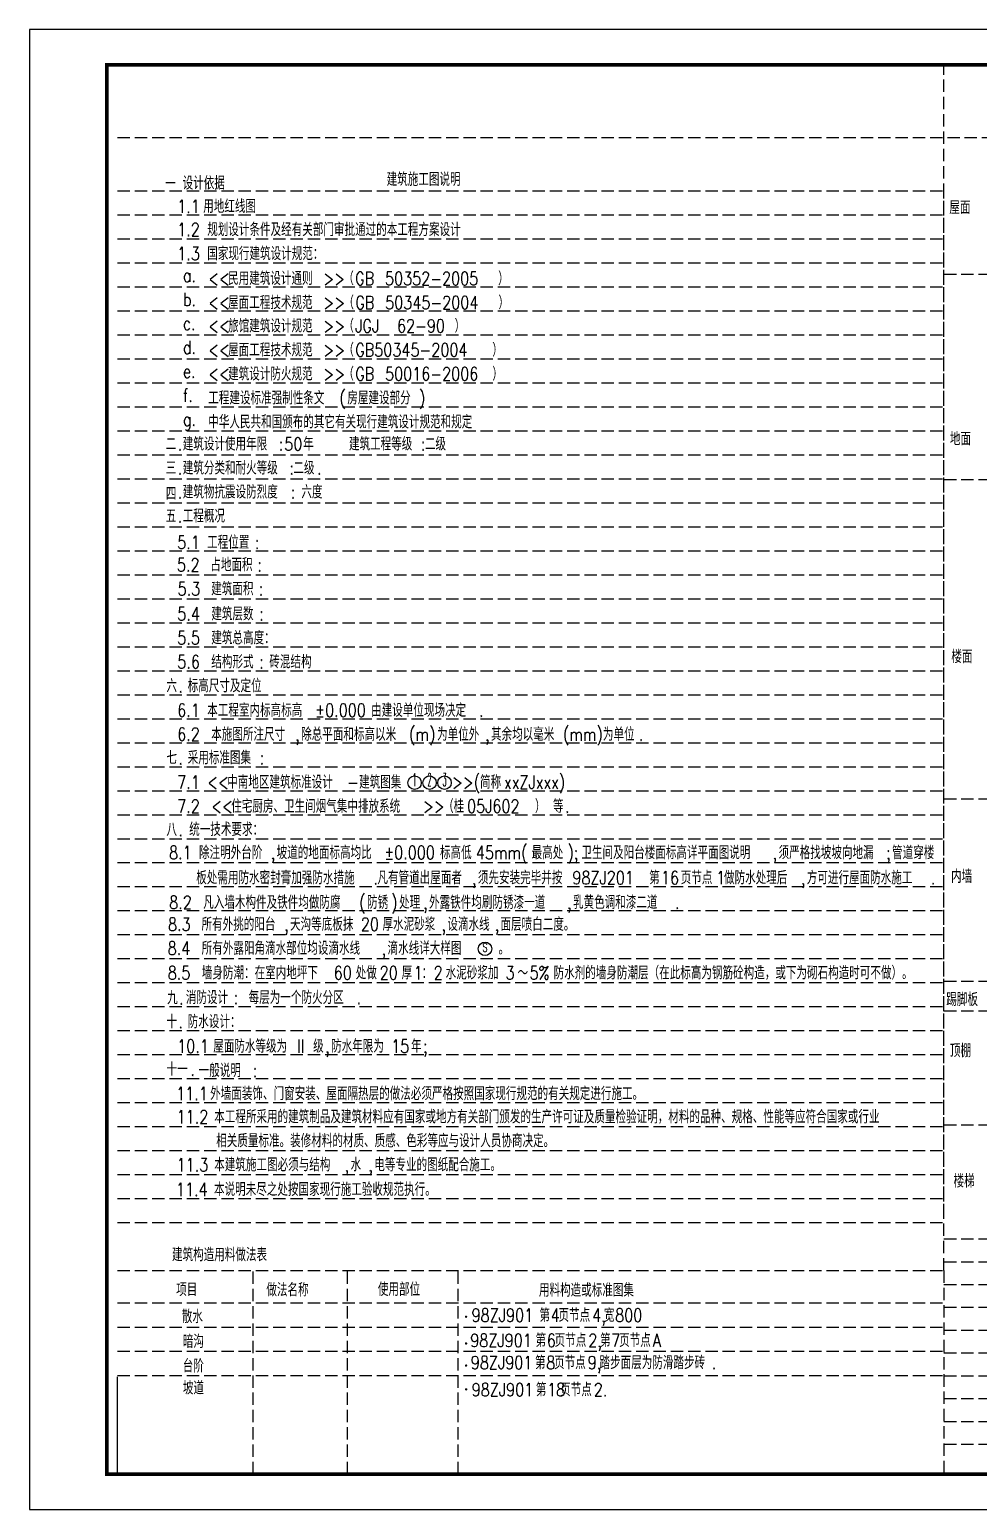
# Model space of a CAD drawing. Header units: millimetres. Extents: x -807114 to 558292, y -468455 to -61603.
# Drawn here: x -581212 to -562001, y -109080 to -79131 of the extents above; entities that cross this region are included whole.
import ezdxf
from ezdxf.enums import TextEntityAlignment as Align

# ---------------------------------------------------------------- set-up
doc = ezdxf.new("R2010")
doc.units = ezdxf.units.MM
doc.header["$LTSCALE"] = 1000
doc.linetypes.add('DASH', pattern=[0.35, 0.25, -0.1])
for name, color, linetype in [('PUB_TEXT', 3, 'Continuous'), ('PUB_TITLE', 4, 'Continuous'), ('YH图签', 7, 'Continuous'), ('标注1', 7, 'Continuous')]:
    doc.layers.add(name, color=color, linetype=linetype)
doc.styles.add('_ST', font='txt.shx', dxfattribs={"width": 0.8, "bigfont": 'hztxt.shx'})

# ---------------------------------------------------------------- blocks, each defined once
blk = doc.blocks.new('A$C23C51293')
at = {"layer": 'PUB_TITLE'}
for points in [[(0, 0), (59400, 0), (59400, 42000), (0, 42000)], [(2191, 1000), (58400, 1000), (58400, 41000), (2191, 41000)]]:
    blk.add_lwpolyline(points, close=True, dxfattribs=at)
at = {"layer": 'PUB_TITLE', "const_width": 100}
blk.add_lwpolyline([(2191, 1000), (58400, 1000), (58400, 41000), (2191, 41000)], close=True, dxfattribs=at)

msp = doc.modelspace()

# ---------------------------------------------------------------- linework, layer by layer
msp.add_line((-579429.2, -108362.1), (-563493.8, -108362.1))
at = {"const_width": 23.3}
for points in [[(-572386, -105180.5, 1), (-572362.2, -105180.5, 1)], [(-572386, -105721.3, 1), (-572362.2, -105721.3, 1)], [(-572386, -106169, 1), (-572362.2, -106169, 1)], [(-572384.6, -106650.7, 1), (-572360.9, -106650.7, 1)]]:
    msp.add_lwpolyline(points, format="xyb", close=True, dxfattribs=at)
for centre in [(-573417, -94373.3), (-573113.6, -94373.3), (-572810.1, -94373.3), (-571990.2, -97734.8)]:
    msp.add_circle(centre, 136.6)
at = {"layer": 'PUB_TEXT', "color": 255}
msp.add_line((-579429.2, -108362.1), (-579429.2, -106400.2), dxfattribs=at)
at = {"layer": '标注1', "color": 251, "linetype": 'DASH'}
for p, q in [((-562697.4, -103143.4), (-562697.4, -79843.6)), ((-579429.2, -81311.4), (-544202.9, -81311.4)), ((-579429.2, -81311.4), (-544202.9, -81311.4)), ((-579429.2, -81311.4), (-548806.1, -81311.4)), ((-579429.2, -81311.4), (-548806.1, -81311.4)), ((-579429.2, -81311.4), (-548806.1, -81311.4)), ((-579429.2, -81311.4), (-544202.9, -81311.4)), ((-579429.2, -81311.4), (-544202.9, -81311.4)), ((-579429.2, -82394.7), (-562697.4, -82394.7)), ((-562697.4, -104246.1), (-562697.4, -82394.7)), ((-579429.2, -82880.3), (-562697.4, -82880.3)), ((-579429.2, -83365.8), (-562697.4, -83365.8)), ((-579429.2, -83851.4), (-562697.4, -83851.4)), ((-562697.4, -84081.2), (-544202.9, -84081.2)), ((-579429.2, -84337), (-562697.4, -84337)), ((-579429.2, -84822.5), (-562697.4, -84822.5)), ((-579429.2, -85308.1), (-562697.4, -85308.1)), ((-579429.2, -85793.7), (-562697.4, -85793.7)), ((-579429.2, -86279.3), (-562697.4, -86279.3)), ((-579429.2, -86764.8), (-562697.4, -86764.8)), ((-579429.2, -87250.4), (-562697.4, -87250.4)), ((-579429.2, -87736), (-562697.4, -87736)), ((-579429.2, -88221.6), (-562697.4, -88221.6)), ((-562697.4, -88235.9), (-544202.9, -88235.9)), ((-579429.2, -88707.1), (-562697.4, -88707.1)), ((-579429.2, -89192.7), (-562697.4, -89192.7)), ((-579429.2, -89678.3), (-562697.4, -89678.3)), ((-579429.2, -90163.9), (-562697.4, -90163.9)), ((-579429.2, -90649.4), (-562697.4, -90649.4)), ((-579429.2, -91135), (-562697.4, -91135)), ((-579429.2, -91135), (-562697.4, -91135)), ((-579429.2, -91620.6), (-562697.4, -91620.6)), ((-579429.2, -92106.1), (-562697.4, -92106.1)), ((-579429.2, -92591.7), (-562697.4, -92591.7)), ((-579429.2, -93077.3), (-562697.4, -93077.3)), ((-579429.2, -93562.9), (-562697.4, -93562.9)), ((-579429.2, -94048.4), (-562697.4, -94048.4)), ((-579429.2, -94534), (-562697.4, -94534)), ((-562697.4, -94698.7), (-544202.9, -94698.7)), ((-562697.4, -94698.7), (-544202.9, -94698.7)), ((-579429.2, -95019.6), (-562697.4, -95019.6)), ((-579429.2, -95505.2), (-562697.4, -95505.2)), ((-579429.2, -95990.7), (-562697.4, -95990.7)), ((-579429.2, -96476.3), (-562697.4, -96476.3)), ((-579429.2, -96961.9), (-562697.4, -96961.9)), ((-579429.2, -97447.5), (-562697.4, -97447.5)), ((-579429.2, -97933), (-562697.4, -97933)), ((-579429.2, -98418.6), (-562697.4, -98418.6)), ((-562697.4, -98391.7), (-544202.9, -98391.7)), ((-579429.2, -98904.2), (-562697.4, -98904.2)), ((-562697.4, -98988.8), (-544202.9, -98988.8)), ((-579429.2, -99389.7), (-562697.4, -99389.7)), ((-579429.2, -99875.3), (-562697.4, -99875.3)), ((-579429.2, -100360.9), (-562697.4, -100360.9)), ((-579429.2, -100846.5), (-562697.4, -100846.5)), ((-579429.2, -101332), (-562697.4, -101332)), ((-579429.2, -101332), (-562697.4, -101332)), ((-562697.4, -101296.9), (-544202.9, -101296.9)), ((-579429.2, -101817.6), (-562697.4, -101817.6)), ((-579429.2, -102303.2), (-562697.4, -102303.2)), ((-579429.2, -102788.8), (-562697.4, -102788.8)), ((-579429.2, -103274.3), (-562697.4, -103274.3)), ((-562697.4, -103605.1), (-544202.9, -103605.1)), ((-562697.4, -104066.7), (-544202.9, -104066.7)), ((-579429.2, -104246.1), (-562697.4, -104246.1)), ((-576687.8, -108366.9), (-576687.8, -104246.1)), ((-574771.7, -108366.9), (-574771.7, -104246.1)), ((-572534, -108366.9), (-572534, -104246.1)), ((-562697.4, -104246.1), (-562697.4, -108366.9)), ((-562697.4, -104528.3), (-544202.9, -104528.3)), ((-579429.2, -104898.6), (-562697.4, -104898.6)), ((-562697.4, -104990), (-544202.9, -104990)), ((-579429.2, -105389.1), (-562697.4, -105389.1)), ((-562697.4, -105451.6), (-544202.9, -105451.6)), ((-579429.2, -105879.6), (-562697.4, -105879.6)), ((-562697.4, -105913.2), (-544202.9, -105913.2)), ((-579429.2, -106370.1), (-562697.4, -106370.1)), ((-562697.4, -106374.9), (-544202.9, -106374.9)), ((-562697.4, -106836.5), (-544202.9, -106836.5)), ((-562697.4, -107298.1), (-544202.9, -107298.1)), ((-562697.4, -107759.8), (-544202.9, -107759.8))]:
    msp.add_line(p, q, dxfattribs=at)

# ---------------------------------------------------------------- block references
at = {"layer": 'YH图签', "color": 3, "xscale": 0.713082406870786, "yscale": 0.713082406870786, "zscale": 0.713082406870786}
msp.add_blockref('A$C23C51293', (-581211.9, -109080), dxfattribs=at)

# ---------------------------------------------------------------- texts
at = {"style": '_ST', "width": 0.8}
for s, height, p in [('建筑施工图说明', 267.28, (-573982.1, -82294.7)), ('一', 267.3, (-578463.7, -82380.8)), ('设计依据', 267.28, (-578112.7, -82369.8)), ('1.1', 267.28, (-578223.1, -82841.6)), ('用地红线图', 267.28, (-577696.1, -82841.6)), ('屋面', 267.28, (-562589.2, -82863.8)), ('1.2', 267.28, (-578223.1, -83311.8)), ('规划设计条件及经有关部门审批通过的本工程方案设计', 267.28, (-577615.2, -83311.8)), ('1.3', 267.28, (-578223.1, -83797.4)), ('国家现行建筑设计规范：', 267.28, (-577615.2, -83797.4)), ('a.', 267.28, (-578107.8, -84238.6)), ('<<', 267.28, (-577594.3, -84300)), ('民用建筑设计通则', 267.28, (-577192.3, -84300)), ('>>', 267.28, (-575262.8, -84300)), ('（', 267.3, (-574860.9, -84300)), ('GB', 267.28, (-574619.7, -84300)), ('50352-2005', 267.28, (-574015.8, -84300)), ('）', 267.3, (-571724.5, -84300)), ('b.', 267.28, (-578107.8, -84724.2)), ('<<', 267.28, (-577594.3, -84789.6)), ('屋面工程技术规范', 267.28, (-577191.9, -84789.6)), ('>>', 267.28, (-575260.5, -84789.6)), ('（', 267.3, (-574858.1, -84789.6)), ('GB', 267.28, (-574616.7, -84789.6)), ('50345-2004', 267.28, (-574012.2, -84789.6)), ('）', 267.3, (-571718.6, -84789.6)), ('c.', 267.28, (-578107.8, -85209.7)), ('<<', 267.28, (-577594.3, -85261.8)), ('旅馆建筑设计规范', 267.28, (-577192.1, -85261.8)), ('>>', 267.28, (-575261.6, -85261.8)), ('（', 267.3, (-574859.4, -85261.8)), ('JGJ', 267.28, (-574618.1, -85261.8)), ('62-90', 267.28, (-573772.6, -85261.8)), ('）', 267.3, (-572606.2, -85261.8)), ('d.', 267.28, (-578107.8, -85695.3)), ('<<', 267.28, (-577594.3, -85747.4)), ('屋面工程技术规范', 267.28, (-577192.1, -85747.4)), ('>>', 267.28, (-575261.6, -85747.4)), ('（', 267.3, (-574859.4, -85747.4)), ('GB50345-2004', 267.28, (-574618.1, -85747.4)), ('）', 267.3, (-571843, -85747.4)), ('建筑设计防火规范', 267.28, (-577192.1, -86232.9)), ('（', 267.3, (-574859.4, -86232.9)), ('）', 267.3, (-571842.1, -86232.9)), ('e.', 267.28, (-578107.8, -86180.9)), ('<<', 267.28, (-577594.3, -86232.9)), ('>>', 267.28, (-575261.6, -86232.9)), ('GB', 267.28, (-574618.1, -86232.9)), ('50016-2006', 267.28, (-574013.9, -86232.9)), ('f.', 267.28, (-578107.8, -86666.5)), ('工程建设标准强制性条文', 267.28, (-577594.3, -86718.5)), ('(', 267.3, (-574939.3, -86718.5)), ('房屋建设部分', 267.28, (-574778.4, -86718.5)), (')', 267.3, (-573330.2, -86718.5)), ('g.', 267.28, (-578107.8, -87152)), ('中华人民共和国颁布的其它有关现行建筑设计规范和规定', 267.28, (-577594.3, -87204.1)), ('二', 267.3, (-578455.8, -87650.7)), ('建筑设计使用年限', 267.28, (-578110.9, -87650.7)), ('50', 267.28, (-576055.3, -87650.7)), ('年', 267.3, (-575673.5, -87650.7)), ('建筑工程等级', 267.28, (-574745.4, -87650.7)), ('二级', 267.28, (-573207.8, -87650.7)), ('地面', 267.28, (-562578, -87546.2)), ('.', 267.3, (-578213, -87650.7)), (':', 267.3, (-576168.6, -87650.7)), (':', 267.3, (-573288.7, -87650.7)), ('三', 267.3, (-578455.8, -88136.2)), ('建筑分类和耐火等级', 267.28, (-578110.9, -88136.2)), (':', 267.3, (-575950.6, -88136.2)), ('二级', 267.28, (-575870.6, -88136.2)), ('.', 267.3, (-578213, -88136.2)), ('建筑物抗震设防烈度', 267.28, (-578110.9, -88621.8)), ('六度', 267.28, (-575709.1, -88621.8)), ('.', 267.3, (-575390.5, -88136.2)), ('四', 267.3, (-578454.4, -88656.9)), ('.', 267.3, (-578213, -88621.8)), (':', 267.3, (-575925.8, -88621.8)), ('五', 267.3, (-578455.8, -89107.4)), ('工程概况', 267.28, (-578110.9, -89107.4)), ('.', 267.3, (-578213, -89107.4)), ('5.1', 267.28, (-578223.1, -89641.4)), ('工程位置', 267.28, (-577617.4, -89641.4)), (':', 267.3, (-576649.8, -89641.4)), ('5.2', 267.28, (-578228, -90095.1)), ('占地面积', 267.28, (-577552.9, -90095.1)), (':', 267.3, (-576601.2, -90095.1)), ('5.3', 267.28, (-578215.4, -90582.6)), ('建筑面积', 267.28, (-577533.8, -90582.6)), (':', 267.3, (-576573, -90582.6)), ('5.4', 267.28, (-578221.1, -91088.7)), ('建筑层数', 267.28, (-577532.2, -91088.7)), (':', 267.3, (-576561.1, -91088.7)), ('5.5', 267.28, (-578221.1, -91574.2)), ('建筑总高度：', 267.28, (-577532.2, -91574.2)), ('5.6', 267.28, (-578221.1, -92059.8)), ('结构形式', 267.28, (-577532.2, -92059.8)), (':', 267.3, (-576561.1, -92059.8)), ('砖混结构', 267.28, (-576357.8, -92059.8)), ('楼面', 267.28, (-562549.3, -91953.4)), ('六', 267.3, (-578440.1, -92544.4)), ('.', 267.3, (-578197.3, -92544.4)), ('标高尺寸及定位', 267.28, (-578010.6, -92543.9)), ('6.1', 267.28, (-578223.1, -93040.4)), ('本工程室内标高标高', 267.28, (-577615.2, -93040.4)), ('%%p0.000', 267.28, (-575430.1, -93040.4)), ('由建设单位现场决定', 267.28, (-574297.1, -93040.4)), ('.', 267.3, (-572112.1, -93040.4)), ('6.2', 267.28, (-578223.1, -93525.9)), ('本施图所注尺寸', 267.28, (-577534.3, -93525.9)), ('除总平面和标高以米', 267.28, (-575713.4, -93525.9)), ('(m)', 267.28, (-573528.3, -93525.9)), ('为单位外', 267.28, (-572961.8, -93525.9)), ('其余均以毫米', 267.28, (-571869.3, -93525.9)), ('(mm)', 267.28, (-570412.5, -93525.9)), ('为单位', 267.28, (-569603.3, -93525.9)), ('七', 267.3, (-578440.1, -94001.1)), ('采用标准图集', 267.28, (-578010.6, -94000.6)), (',', 267.3, (-575834.8, -93525.9)), (',', 267.3, (-571990.7, -93525.9)), ('.', 267.3, (-568874.9, -93525.9)), ('.', 267.3, (-578197.3, -94001.1)), (':', 267.3, (-576553.9, -94000.6)), ('7.1', 267.28, (-578223.1, -94494.7)), ('<<', 267.28, (-577615.2, -94494.7)), ('中南地区建筑标准设计', 267.28, (-577210.6, -94494.7)), ('建筑图集', 267.28, (-574539.9, -94494.7)), ('>>(', 267.28, (-572658.3, -94494.7)), ('简称', 267.28, (-572091.8, -94494.7)), ('xxZJxxx)', 267.28, (-571606.3, -94494.7)), ('-', 267.3, (-574782.7, -94494.7)), ('7.2', 267.28, (-578223.1, -94982.7)), ('<<', 267.28, (-577534.3, -94982.7)), ('住宅厨房、卫生间烟气集中排放系统', 267.28, (-577129.6, -94982.7)), ('>>', 267.28, (-573245.1, -94982.7)), ('（桂', 267.28, (-572840.4, -94982.7)), ('05J602', 267.28, (-572354.8, -94982.7)), ('）', 267.3, (-570979.1, -94982.7)), ('等', 267.3, (-570613.9, -94982.7)), ('八', 267.3, (-578440.1, -95454.2)), ('统一技术要求：', 267.28, (-577980.3, -95451.5)), ('.', 267.3, (-570371.1, -94982.7)), ('.', 267.3, (-578197.3, -95454.2)), ('8.1', 267.28, (-578387.6, -95920.7)), ('除注明外台阶', 267.28, (-577781.8, -95920.7)), ('坡道的地面标高均比', 267.28, (-576209.1, -95920.7)), ('%%p0.000', 267.28, (-574031.5, -95920.7)), ('标高低', 267.28, (-572902.4, -95920.7)), ('45mm(', 267.28, (-572176.5, -95920.7)), ('最高处', 267.28, (-571047.4, -95920.7)), (');', 267.28, (-570321.5, -95920.7)), ('卫生间及阳台楼面标高详平面图说明', 267.28, (-570039.2, -95920.7)), ('须严格找坡坡向地漏', 267.28, (-566047, -95920.7)), (';', 267.3, (-563869.4, -95920.7)), ('管道穿楼', 267.28, (-563748.4, -95920.7)), ('板处需用防水密封膏加强防水措施', 267.28, (-577837.6, -96428.8)), (',', 267.3, (-576330.1, -95920.7)), ('凡有管道出屋面者', 267.28, (-574169.2, -96428.8)), ('须先安装完毕并按', 267.28, (-572135.5, -96428.8)), ('第', 267.3, (-568666.4, -96428.8)), ('页节点', 267.28, (-568028.4, -96428.8)), ('做防水处理后', 267.28, (-567151.2, -96428.8)), (',', 267.3, (-566168, -95920.7)), ('方可进行屋面防水施工', 267.28, (-565475.5, -96428.8)), ('内墙', 267.28, (-562554.2, -96402.3)), ('.', 267.3, (-574248.9, -96428.8)), (',', 267.3, (-572255.2, -96428.8)), ('98ZJ201', 267.28, (-570221.6, -96428.8)), ('16', 267.28, (-568427.2, -96428.8)), ('1', 267.3, (-567310.7, -96428.8)), (',', 267.3, (-565595.1, -96428.8)), ('.', 267.3, (-562962.5, -96428.8)), ('8.2', 267.28, (-578384.8, -96927.7)), ('凡入墙木构件及铁件均做防腐', 267.28, (-577695.9, -96927.7)), ('(', 267.3, (-574539.7, -96927.7)), ('防锈', 267.28, (-574377.9, -96927.7)), (')', 267.3, (-573892.3, -96927.7)), ('处理', 267.28, (-573730.4, -96927.7)), ('外露铁件均刷防锈漆一道', 267.28, (-573123.5, -96927.7)), ('乳黄色调和漆二道', 267.28, (-570209.1, -96927.7)), (',', 267.3, (-573244.8, -96927.7)), (',', 267.3, (-570330.5, -96927.7)), ('.', 267.3, (-568144.4, -96927.7)), ('8.3', 267.28, (-578408.5, -97371.4)), ('所有外挑的阳台', 267.28, (-577730.5, -97371.4)), ('天沟等底板抹', 267.28, (-575938.2, -97371.4)), ('20', 267.28, (-574504.4, -97371.4)), ('厚水泥砂浆', 267.28, (-574066.3, -97371.4)), ('设滴水线', 267.28, (-572752, -97371.4)), ('面层喷白二度。', 267.28, (-571676.6, -97371.4)), ('8.4', 267.28, (-578415.8, -97856.2)), ('所有外露阳角滴水部位均设滴水线', 267.28, (-577727, -97856.2)), (',', 267.3, (-576057.7, -97371.4)), ('滴水线详大样图', 267.28, (-573963.8, -97856.2)), (',', 267.3, (-572871.5, -97371.4)), (',', 267.3, (-571796.1, -97371.4)), (',', 267.3, (-574085.2, -97856.2)), ('。', 267.3, (-571716.1, -97856.2)), ('8.5', 267.28, (-578413.4, -98353.8)), ('墙身防潮：在室内地坪下', 267.28, (-577724.6, -98353.8)), ('60', 267.28, (-575053.9, -98353.8)), ('处做', 267.28, (-574608.8, -98353.8)), ('20', 267.28, (-574123.2, -98353.8)), ('厚', 267.3, (-573678.1, -98353.8)), ('1', 267.3, (-573435.3, -98353.8)), ('：', 267.3, (-573273.5, -98353.8)), ('2', 267.3, (-573030.7, -98353.8)), ('水泥砂浆加', 267.28, (-572787.9, -98353.8)), ('3', 267.3, (-571574, -98353.8)), ('～', 267.3, (-571331.2, -98353.8)), ('5%', 267.28, (-571088.4, -98353.8)), ('防水剂的墙身防潮层（在此标高为钢筋砼构造，或下为砌石构造时可不做）。', 267.28, (-570602.8, -98353.8)), ('九', 267.3, (-578426.4, -98858.2)), ('.', 267.3, (-578183.6, -98858.2)), ('消防设计', 267.28, (-578048.4, -98853.6)), (':', 267.3, (-577077.2, -98853.6)), ('每层为一个防火分区', 267.28, (-576776.2, -98853.6)), ('.', 267.3, (-574591.2, -98853.6)), ('踢脚板', 267.28, (-562650.7, -98893)), ('十', 267.3, (-578440.1, -99342.4)), ('防水设计：', 267.28, (-578010.6, -99341.9)), ('.', 267.3, (-578197.3, -99342.4)), ('10.1', 267.28, (-578223.1, -99838.4)), ('屋面防水等级为', 267.28, (-577493.8, -99838.4)), ('II', 267.28, (-575794.3, -99838.4)), ('级', 267.3, (-575470.6, -99838.4)), ('防水年限为', 267.28, (-575106.4, -99838.4)), ('15', 267.28, (-573892.5, -99838.4)), ('年', 267.3, (-573487.8, -99838.4)), (';', 267.3, (-573245.1, -99838.4)), ('顶棚', 267.28, (-562578.7, -99928.3)), ('十一', 267.28, (-578439.6, -100304.8)), (',', 267.3, (-575227.8, -99838.4)), ('.', 267.3, (-577954.1, -100304.8)), ('一般说明', 267.28, (-577788.3, -100329.9)), (':', 267.3, (-576694.8, -100329.9)), ('11.1', 267.28, (-578244.3, -100797.7)), ('外墙面装饰、门窗安装、屋面隔热层的做法必须严格按照国家现行规范的有关规定进行施工。', 267.28, (-577555.4, -100797.7)), ('11.2', 267.28, (-578234.7, -101267.2)), ('本工程所采用的建筑制品及建筑材料应有国家或地方有关部门颁发的生产许可证及质量检验证明，材料的品种、规格、性能等应符合国家或行业', 267.28, (-577473.8, -101267.2)), ('相关质量标准。装修材料的材质、质感、色彩等应与设计人员协商决定。', 267.28, (-577433, -101752.8)), ('11.3', 267.28, (-578234.7, -102238.4)), ('本建筑施工图必须与结构', 267.28, (-577473.8, -102238.4)), ('水', 267.3, (-574713.6, -102238.4)), ('电等专业的图纸配合施工。', 267.28, (-574232.6, -102238.4)), (',', 267.3, (-574833.6, -102238.4)), (',', 267.3, (-574352.6, -102238.4)), ('楼梯', 267.28, (-562503.9, -102566.1)), ('11.4', 267.28, (-578247.7, -102737.3)), ('本说明未尽之处按国家现行施工验收规范执行。', 267.28, (-577478, -102737.3)), ('建筑构造用料做法表', 267.28, (-578328.4, -104059)), ('项目', 267.28, (-578244.3, -104765.4)), ('做法名称', 267.28, (-576417.7, -104771)), ('使用部位', 267.28, (-574160, -104760)), ('用料构造或标准图集', 267.28, (-570899.2, -104776.3)), ('散水', 267.28, (-578129.4, -105310.7)), ('98ZJ901', 267.28, (-572262.5, -105284.2)), ('第', 267.3, (-570888.8, -105284.2)), ('4', 267.3, (-570661.6, -105284.2)), ('页节点', 267.28, (-570502.6, -105284.2)), ('4,', 267.28, (-569821, -105284.2)), ('宽', 267.3, (-569582.5, -105284.2)), ('800', 267.28, (-569355.3, -105284.2)), ('暗沟', 267.28, (-578110.1, -105816.5)), ('98ZJ901', 267.28, (-572290, -105793)), ('第', 267.3, (-570967.3, -105793)), ('6', 267.3, (-570740.1, -105793)), ('页节点', 267.28, (-570581.1, -105793)), ('2,', 267.28, (-569899.5, -105793)), ('第', 267.3, (-569661, -105793)), ('7', 267.3, (-569433.8, -105793)), ('页节点', 267.28, (-569274.8, -105793)), ('A', 267.3, (-568593.2, -105793)), ('台阶', 267.28, (-578110.1, -106309.4)), ('98ZJ901', 267.28, (-572277.7, -106243)), ('第', 267.3, (-570978.4, -106243)), ('8', 267.3, (-570751.3, -106243)), ('页节点', 267.28, (-570592.2, -106243)), ('9,', 267.28, (-569910.7, -106243)), ('踏步面层为防滑踏步砖', 267.28, (-569672.1, -106243)), ('.', 267.3, (-567400.3, -106243)), ('坡道', 267.28, (-578107.4, -106755.3)), ('98ZJ901', 267.28, (-572260.6, -106790.6)), ('第', 267.3, (-570961.3, -106790.6)), ('18', 267.28, (-570734.2, -106790.6)), ('页节点', 267.28, (-570469.1, -106790.6)), ('2.', 267.28, (-569787.5, -106790.6))]:
    msp.add_text(s, height=height, dxfattribs=at).set_placement(p)
at = {"style": '_ST'}
for s, width, p, p2 in [('1', 0.936942, (-573458.8, -94443.8), (-573375.3, -94443.8)), ('2', 0.468471, (-573155.3, -94443.8), (-573071.8, -94443.8)), ('3', 0.464489, (-572851.5, -94444), (-572768.7, -94444)), ('s', 0.60866, (-572044.4, -97796.2), (-571935.9, -97796.2))]:
    msp.add_text(s, height=267.3, dxfattribs=dict(at, width=width)).set_placement(p, p2, align=Align.FIT)

doc.saveas('drawing.dxf')
